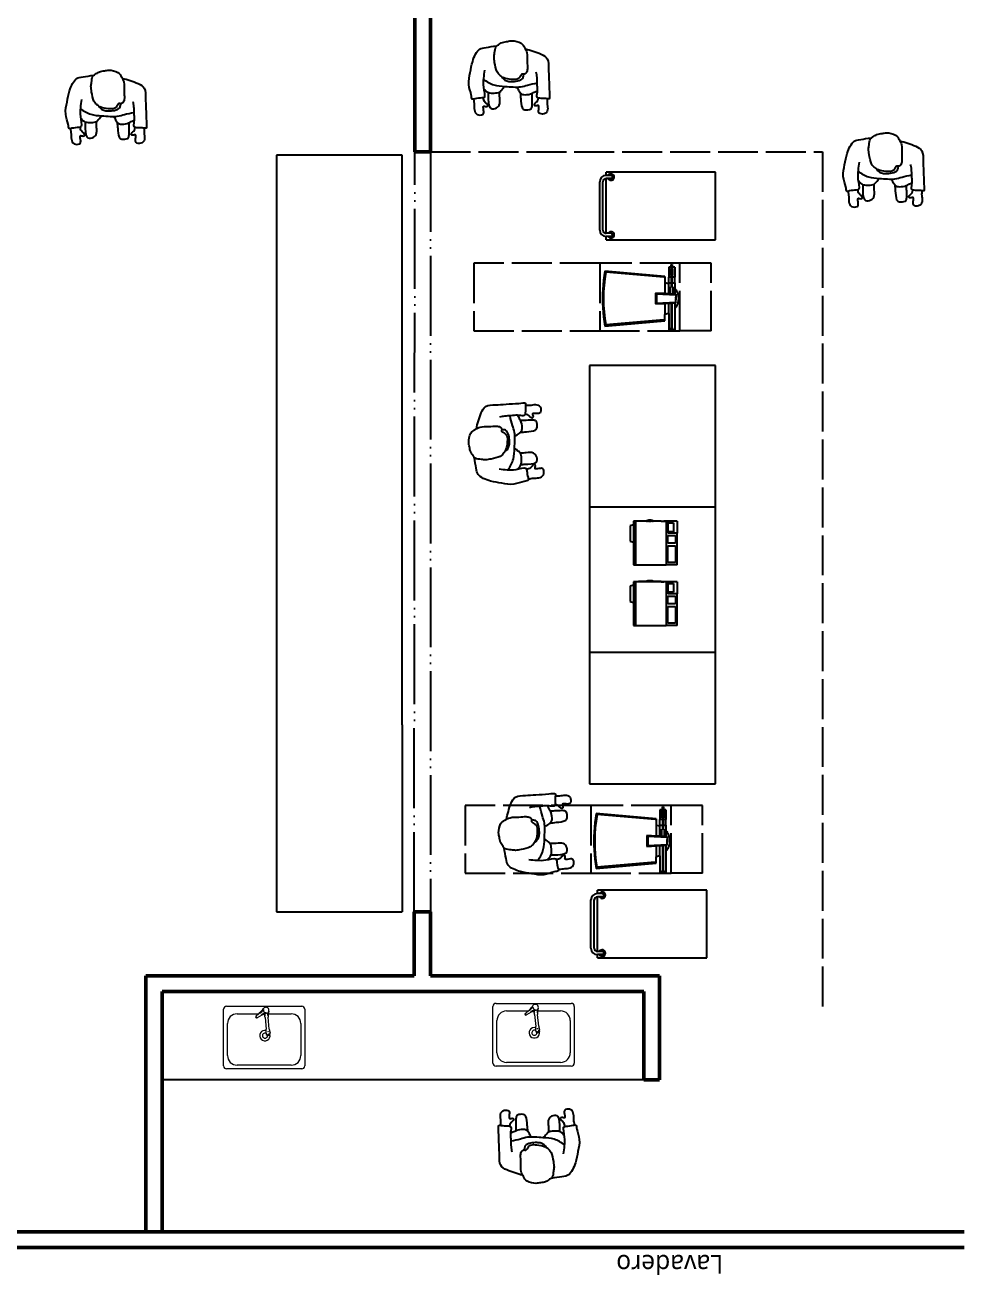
# Model space of a CAD drawing. Header units: millimetres. Extents: x 44692 to 333458, y -26854 to 14445.
# Drawn here: x 307682 to 313656, y -22731 to -14780 of the extents above; entities that cross this region are included whole.
import ezdxf

# ---------------------------------------------------------------- set-up
doc = ezdxf.new("R2010")
doc.units = ezdxf.units.MM
doc.header["$LTSCALE"] = 100
doc.linetypes.add('DASHEDX2', pattern=[3.048, 2.54, -0.508])
doc.linetypes.add('DIVIDEX2', pattern=[6.604, 5.08, -0.508, 0, -0.508, 0, -0.508])
for name, color, linetype in [('Area circulacion', 50, 'DASHEDX2'), ('Area proceso', 90, 'DASHEDX2'), ('Maquinas', 200, 'Continuous'), ('Mesas-estantes', 230, 'Continuous'), ('Muebles', 112, 'Continuous'), ('Personal', 171, 'Continuous'), ('Puertas', 43, 'DIVIDEX2'), ('rotulo', 211, 'Continuous'), ('Transporte semielaborado', 30, 'Continuous')]:
    doc.layers.add(name, color=color, linetype=linetype)
doc.layers.add('Paredes', color=7, linetype='Continuous', lineweight=50)
doc.styles.add('OpenSans', font='OpenSans-Regular.ttf')

# ---------------------------------------------------------------- blocks, each defined once
blk = doc.blocks.new('cl09-14')
at = {"lineweight": 5}
for p, q in [((-0.249, 0.4145), (0.0095, 0.4145)), ((0.0095, 0.4145), (0.249, 0.4145)), ((-0.269, 0.02), (-0.269, 0.3945)), ((-0.1788, 0.3645), (-0.0361, 0.3645)), ((0.006, 0.3403), (0.0136, 0.2619)), ((0.034, 0.2639), (0.0265, 0.3414)), ((0.0274, 0.3645), (0.1788, 0.3645)), ((0.269, 0.3945), (0.269, 0.02)), ((-0.2428, 0.0885), (-0.2428, 0.3005)), ((0.2428, 0.3005), (0.2428, 0.0885)), ((0.249, 0), (-0.249, 0)), ((0.1788, 0.0245), (-0.1788, 0.0245))]:
    blk.add_line(p, q, dxfattribs=at)
for centre, radius, start, end in [((-0.249, 0.3945), 0.02, 90, 180), ((0.249, 0.3945), 0.02, 0, 90), ((-0.1788, 0.3005), 0.064, 90, 180), ((-0.0506, 0.3437), 0.00664, 127.29995, 303.51976), ((-0.2092, 0.5518), 0.255, 307.29995, 323.44123), ((-0.0487, 0.3439), 0.00491, 158.92924, 241.9125), ((0.0939, 0.1256), 0.255, 107.37848, 123.51976), ((-0.0791, 0.4381), 0.0866, 305.66886, 327.17012), ((0.0292, 0.2858), 0.0866, 103.6496, 125.15085), ((0.011, 0.3884), 0.0162, 164.00843, 277.23501), ((0.0117, 0.388), 0.02, 287.37848, 143.44123), ((-0.0935, 0.3304), 0.1, 5.6774, 19.04527), ((-0.0221, 0.3495), 0.0293, 4.17107, 27.91331), ((0.0517, 0.3563), 0.0293, 157.81042, 186.31744), ((0.126, 0.3513), 0.1, 162.19035, 185.67746), ((0.1788, 0.3005), 0.064, 0, 90), ((0.0047, 0.2202), 0.0346, 74.3543, 12.13808), ((-0.0859, 0.252), 0.1, 351.17496, 5.6774), ((0.1335, 0.2738), 0.1, 185.67746, 200.1799), ((0.0047, 0.2202), 0.0168, 61.4601, 4.85789), ((0.0266, 0.2346), 0.0139, 171.17496, 20.1799), ((0.0267, 0.235), 0.00812, 213.71984, 15.80061), ((0.0262, 0.2395), 0.00759, 64.48838, 123.74119), ((-0.1788, 0.0885), 0.064, 180, 270), ((0.1788, 0.0885), 0.064, 270, 0), ((-0.249, 0.02), 0.02, 180, 270), ((0.249, 0.02), 0.02, 270, 0)]:
    blk.add_arc(centre, radius, start, end, dxfattribs=at)
blk = doc.blocks.new('pa17-16')
for points, knots in [([(5.5575, 2.4391), (5.5549, 2.4218), (5.5525, 2.3852), (5.5491, 2.3329), (5.5712, 2.2599), (5.5431, 2.2589), (5.5029, 2.2526), (5.4793, 2.2435), (5.4785, 2.2813), (5.4499, 2.3438), (5.4658, 2.4235), (5.4776, 2.5033), (5.5116, 2.5798), (5.5552, 2.585), (5.608, 2.5962), (5.6336, 2.6001)], [0, 0, 0, 0, 0.404899, 0.829805, 1.276298, 1.516647, 1.885942, 2.122553, 2.418487, 2.881882, 3.382407, 3.897515, 4.613825, 5.020942, 5.393355, 5.393355, 5.393355, 5.393355]), ([(5.62, 2.5537), (5.6188, 2.5427), (5.6154, 2.5253), (5.6223, 2.4901), (5.6346, 2.4293), (5.661, 2.4064), (5.685, 2.3908), (5.7322, 2.3832), (5.7723, 2.3842), (5.7881, 2.3969), (5.8018, 2.4268), (5.8146, 2.4162), (5.8324, 2.4305), (5.8382, 2.4568), (5.8318, 2.5038), (5.8344, 2.5615), (5.8137, 2.5937), (5.7944, 2.6284), (5.7307, 2.6388), (5.7037, 2.6296), (5.6679, 2.626), (5.6442, 2.6055), (5.6228, 2.5961), (5.6214, 2.5667), (5.62, 2.5537)], [0, 0, 0, 0, 0.297584, 0.631064, 1.068635, 1.39533, 1.69617, 2.097861, 2.458938, 2.716293, 3.010442, 3.199165, 3.447293, 3.731671, 4.119196, 4.541864, 4.881702, 5.22714, 5.673063, 5.989311, 6.327668, 6.644571, 6.906626, 7.259736, 7.259736, 7.259736, 7.259736]), ([(5.8196, 2.5846), (5.837, 2.5819), (5.8817, 2.5675), (5.9755, 2.5418), (5.972, 2.4609), (5.9791, 2.3926), (5.9812, 2.315), (5.9891, 2.2612), (5.9692, 2.2664), (5.9401, 2.2663), (5.9063, 2.2668), (5.9005, 2.2811), (5.909, 2.3184), (5.9007, 2.3606), (5.9019, 2.4011), (5.8964, 2.4238), (5.8933, 2.4348)], [6.682038, 6.682038, 6.682038, 6.682038, 7.076266, 7.806153, 8.304227, 8.77662, 9.284333, 9.649979, 9.844608, 10.160206, 10.472731, 10.661147, 10.998544, 11.371438, 11.724832, 12.051545, 12.051545, 12.051545, 12.051545]), ([(5.5522, 2.3809), (5.573, 2.3653), (5.6222, 2.3398), (5.6924, 2.3383), (5.7952, 2.3323), (5.8376, 2.352), (5.881, 2.3613), (5.9019, 2.366)], [0, 0, 0, 0, 0.49262, 0.970296, 1.525877, 1.91054, 2.357805, 2.357805, 2.357805, 2.357805]), ([(5.6724, 2.3994), (5.675, 2.3947), (5.6837, 2.383), (5.7041, 2.3718), (5.7348, 2.3697), (5.774, 2.3728), (5.8085, 2.3874), (5.8116, 2.4015), (5.8144, 2.4199)], [0.121052, 0.121052, 0.121052, 0.121052, 0.297289, 0.584433, 0.895396, 1.26174, 1.600834, 1.760925, 1.760925, 1.760925, 1.760925]), ([(5.5552, 2.3206), (5.5597, 2.3147), (5.5706, 2.3043), (5.5892, 2.2916), (5.6248, 2.2913), (5.6613, 2.2967), (5.6731, 2.3154), (5.6858, 2.3299), (5.6912, 2.3378)], [0, 0, 0, 0, 0.262594, 0.520609, 0.853848, 1.185107, 1.43842, 1.738028, 1.738028, 1.738028, 1.738028]), ([(5.5867, 2.2952), (5.5866, 2.2877), (5.5872, 2.2667), (5.5883, 2.1873), (5.6353, 2.19), (5.6673, 2.2128), (5.6606, 2.2618), (5.6599, 2.2881), (5.6606, 2.3008)], [0.078483, 0.078483, 0.078483, 0.078483, 0.321516, 0.797556, 1.122606, 1.448668, 1.830958, 2.166281, 2.166281, 2.166281, 2.166281]), ([(5.7713, 2.3359), (5.7736, 2.3305), (5.7786, 2.3203), (5.7954, 2.2951), (5.8154, 2.2848), (5.8612, 2.2906), (5.8838, 2.3057), (5.8988, 2.3117), (5.9058, 2.3148)], [0, 0, 0, 0, 0.233477, 0.532145, 0.79329, 1.163492, 1.458071, 1.725911, 1.725911, 1.725911, 1.725911]), ([(5.7943, 2.2992), (5.7951, 2.2858), (5.7984, 2.2614), (5.8038, 2.2002), (5.8255, 2.1869), (5.8672, 2.191), (5.8755, 2.2117), (5.8718, 2.2605), (5.8715, 2.286), (5.871, 2.2978)], [0, 0, 0, 0, 0.353805, 0.775896, 1.041599, 1.377968, 1.615337, 2.001902, 2.313716, 2.313716, 2.313716, 2.313716]), ([(5.4915, 2.2484), (5.4936, 2.2374), (5.4981, 2.215), (5.4968, 2.1806), (5.512, 2.1445), (5.5569, 2.147), (5.5634, 2.1681), (5.5498, 2.2128), (5.5753, 2.1995), (5.5912, 2.209), (5.5741, 2.2257), (5.5617, 2.2339), (5.5559, 2.2515), (5.5556, 2.26)], [0, 0, 0, 0, 0.324329, 0.654038, 0.980089, 1.31306, 1.562526, 1.890179, 2.123217, 2.319335, 2.559559, 2.78492, 3.066636, 3.066636, 3.066636, 3.066636]), ([(5.9713, 2.2652), (5.9703, 2.2553), (5.9686, 2.234), (5.9786, 2.2017), (5.9668, 2.1644), (5.9218, 2.1628), (5.9134, 2.1832), (5.9229, 2.229), (5.8988, 2.2135), (5.882, 2.2215), (5.8976, 2.2397), (5.908, 2.248), (5.912, 2.2618), (5.9127, 2.2683)], [0.038839, 0.038839, 0.038839, 0.038839, 0.324329, 0.654038, 0.980089, 1.31306, 1.562526, 1.890179, 2.123217, 2.319335, 2.559559, 2.78492, 2.989829, 2.989829, 2.989829, 2.989829])]:
    blk.add_open_spline(points, degree=3, knots=knots)

msp = doc.modelspace()

# ---------------------------------------------------------------- linework, layer by layer
for p, q in [((311848.566, -16294.756), (311848.566, -16294.756)), ((311792.972, -19744.659), (311792.972, -19744.659))]:
    msp.add_line(p, q)
at = {"layer": 'Area circulacion'}
for p, q in [((310262.743, -15587.573), (312756.187, -15587.573)), ((312756.187, -15587.573), (312756.187, -21032.553)), ((311718.735, -21165.002), (311718.735, -21196.988))]:
    msp.add_line(p, q, dxfattribs=at)
at = {"layer": 'Area proceso', "color": 3}
for p, q in [((311338.566, -16294.756), (310538.566, -16294.756)), ((310538.566, -16294.756), (310538.566, -16724.756)), ((311848.566, -16294.756), (311248.566, -16294.756)), ((312048.566, -16294.756), (311848.566, -16294.756)), ((312048.566, -16724.756), (312048.566, -16294.756)), ((310538.566, -16724.756), (311338.566, -16724.756)), ((311282.972, -19744.659), (310482.972, -19744.659)), ((310482.972, -19744.659), (310482.972, -20174.659)), ((311792.972, -19744.659), (311192.972, -19744.659)), ((311992.972, -19744.659), (311792.972, -19744.659)), ((311992.972, -20174.659), (311992.972, -19744.659)), ((310482.972, -20174.659), (311282.972, -20174.659))]:
    msp.add_line(p, q, dxfattribs=at)
at = {"layer": 'Area proceso'}
for p, q in [((311848.566, -16294.756), (311338.566, -16294.756)), ((311338.566, -16294.756), (311338.566, -16724.756)), ((311848.566, -16294.756), (311338.566, -16294.756)), ((311848.566, -16724.756), (311848.566, -16294.756)), ((311338.566, -16724.756), (311848.566, -16724.756)), ((312048.566, -16724.756), (311848.566, -16724.756)), ((311792.972, -19744.659), (311282.972, -19744.659)), ((311282.972, -19744.659), (311282.972, -20174.659)), ((311792.972, -19744.659), (311282.972, -19744.659)), ((311792.972, -20174.659), (311792.972, -19744.659)), ((311282.972, -20174.659), (311792.972, -20174.659)), ((311992.972, -20174.659), (311792.972, -20174.659))]:
    msp.add_line(p, q, dxfattribs=at)
at = {"layer": 'Maquinas'}
for p, q in [((311367.008, -16374.117), (311363.318, -16403.137)), ((311371.512, -16345.213), (311367.008, -16374.117)), ((311752.342, -16378.532), (311371.512, -16345.213)), ((311371.512, -16345.213), (311376.816, -16351.984)), ((311746.059, -16384.289), (311376.816, -16351.984)), ((311746.059, -16384.289), (311752.342, -16378.532)), ((311752.342, -16378.532), (311752.342, -16418.584)), ((311793.535, -16321.133), (311777.488, -16321.133)), ((311777.488, -16321.133), (311777.488, -16382.754)), ((311788.877, -16328.311), (311788.877, -16373.903)), ((311793.535, -16328.311), (311788.877, -16328.311)), ((311793.535, -16373.903), (311788.877, -16373.903)), ((311793.535, -16302.266), (311799.874, -16302.266)), ((311793.535, -16307.158), (311793.535, -16302.266)), ((311793.535, -16307.158), (311799.874, -16307.158)), ((311793.535, -16321.133), (311793.535, -16307.158)), ((311793.535, -16321.133), (311793.535, -16328.311)), ((311793.535, -16328.311), (311793.535, -16373.903)), ((311793.535, -16373.903), (311793.535, -16382.754)), ((311799.874, -16302.266), (311799.874, -16307.158)), ((311799.874, -16307.158), (311799.874, -16321.133)), ((311815.92, -16321.133), (311799.874, -16321.133)), ((311799.874, -16328.311), (311799.874, -16321.133)), ((311804.531, -16328.311), (311799.874, -16328.311)), ((311799.874, -16373.903), (311799.874, -16328.311)), ((311804.531, -16373.903), (311799.874, -16373.903)), ((311799.874, -16382.754), (311799.874, -16373.903)), ((311804.531, -16373.903), (311804.531, -16328.311)), ((311815.92, -16321.133), (311815.92, -16382.754)), ((311360.446, -16432.248), (311358.392, -16461.429)), ((311363.318, -16403.137), (311360.446, -16432.248)), ((311752.342, -16418.584), (311775.803, -16424.89)), ((311752.342, -16418.584), (311752.342, -16488.543)), ((311775.803, -16424.89), (311777.488, -16425.811)), ((311793.535, -16382.754), (311777.488, -16382.754)), ((311777.488, -16419.381), (311777.488, -16382.754)), ((311777.488, -16419.381), (311793.535, -16419.381)), ((311777.488, -16419.381), (311777.488, -16425.811)), ((311777.488, -16489.913), (311777.488, -16425.811)), ((311793.535, -16445.858), (311788.877, -16445.858)), ((311788.877, -16490.534), (311788.877, -16445.858)), ((311793.535, -16382.754), (311793.535, -16419.381)), ((311793.535, -16419.381), (311793.535, -16445.858)), ((311799.874, -16445.858), (311793.535, -16445.858)), ((311815.92, -16382.754), (311799.874, -16382.754)), ((311799.874, -16419.381), (311799.874, -16382.754)), ((311799.874, -16419.381), (311815.92, -16419.381)), ((311799.874, -16445.858), (311799.874, -16419.381)), ((311804.531, -16445.858), (311799.874, -16445.858)), ((311804.531, -16445.858), (311804.531, -16491.386)), ((311815.92, -16419.381), (311815.92, -16382.754)), ((311815.92, -16419.381), (311815.92, -16454.13)), ((311815.92, -16454.13), (311815.92, -16492.007)), ((311357.159, -16490.656), (311356.748, -16519.906)), ((311356.748, -16519.906), (311357.159, -16549.156)), ((311358.392, -16461.429), (311357.159, -16490.656)), ((311694.395, -16485.387), (311694.395, -16554.425)), ((311752.342, -16488.543), (311694.395, -16485.387)), ((311699.751, -16491.042), (311694.395, -16485.387)), ((311822.668, -16497.738), (311699.751, -16491.042)), ((311699.751, -16491.042), (311699.751, -16548.769)), ((311777.488, -16489.913), (311752.342, -16488.543)), ((311788.877, -16490.534), (311777.488, -16489.913)), ((311804.531, -16491.386), (311788.877, -16490.534)), ((311815.92, -16492.007), (311804.531, -16491.386)), ((311822.668, -16492.374), (311815.92, -16492.007)), ((311822.668, -16492.374), (311822.668, -16497.738)), ((311822.668, -16497.738), (311822.668, -16511.324)), ((311822.668, -16511.324), (311822.668, -16528.487)), ((311822.668, -16542.089), (311822.668, -16528.487)), ((311357.159, -16549.156), (311358.392, -16578.383)), ((311358.392, -16578.383), (311360.446, -16607.563)), ((311360.446, -16607.563), (311363.318, -16636.675)), ((311694.395, -16554.425), (311699.751, -16548.769)), ((311694.395, -16554.425), (311752.342, -16551.268)), ((311699.751, -16548.769), (311822.376, -16542.089)), ((311752.342, -16551.268), (311777.488, -16549.898)), ((311752.342, -16551.268), (311752.342, -16621.227)), ((311775.803, -16614.922), (311752.342, -16621.227)), ((311777.488, -16614), (311775.803, -16614.922)), ((311777.488, -16549.898), (311793.535, -16549.024)), ((311777.488, -16614), (311777.488, -16549.898)), ((311777.488, -16614), (311777.488, -16718.678)), ((311793.535, -16549.024), (311799.874, -16548.679)), ((311793.535, -16549.024), (311793.535, -16706.1)), ((311799.874, -16548.679), (311815.92, -16547.804)), ((311799.874, -16706.1), (311799.874, -16548.679)), ((311815.92, -16547.804), (311822.668, -16547.437)), ((311815.92, -16547.804), (311815.92, -16585.681)), ((311815.92, -16585.681), (311815.92, -16718.678)), ((311822.376, -16542.089), (311822.668, -16542.089)), ((311822.608, -16546.332), (311822.376, -16542.089)), ((311822.608, -16546.332), (311822.668, -16542.089)), ((311822.668, -16547.437), (311822.608, -16546.332)), ((311363.318, -16636.675), (311367.008, -16665.694)), ((311367.008, -16665.694), (311371.512, -16694.598)), ((311371.512, -16694.598), (311752.342, -16661.28)), ((311371.512, -16694.598), (311376.816, -16687.827)), ((311746.059, -16655.522), (311376.816, -16687.827)), ((311752.342, -16661.28), (311746.059, -16655.522)), ((311752.342, -16661.28), (311752.342, -16621.227)), ((311793.535, -16718.678), (311777.488, -16718.678)), ((311799.874, -16706.1), (311793.535, -16706.1)), ((311793.535, -16718.678), (311793.535, -16706.1)), ((311793.535, -16718.678), (311799.874, -16718.678)), ((311793.535, -16718.678), (311793.535, -16723.57)), ((311793.535, -16723.57), (311799.874, -16723.57)), ((311799.874, -16706.1), (311799.874, -16718.678)), ((311815.92, -16718.678), (311799.874, -16718.678)), ((311799.874, -16718.678), (311799.874, -16723.57)), ((311554.347, -17958.726), (311532.114, -17964.825)), ((311532.114, -17964.825), (311532.114, -18062.324)), ((311554.347, -17936.77), (311554.347, -17958.726)), ((311566.426, -17936.77), (311554.347, -17936.77)), ((311556.347, -17958.177), (311554.347, -17958.726)), ((311561.194, -17958.177), (311556.347, -17958.177)), ((311556.347, -18068.972), (311556.347, -17958.177)), ((311561.194, -18068.972), (311561.194, -17958.177)), ((311566.426, -17936.77), (311566.426, -18213.721)), ((311584.545, -17936.77), (311566.426, -17936.77)), ((311636.67, -17934.883), (311584.545, -17934.883)), ((311584.545, -17936.77), (311584.545, -17934.883)), ((311730.372, -17936.77), (311584.545, -17936.77)), ((311636.67, -17934.883), (311636.67, -17931.108)), ((311636.67, -17931.108), (311642.722, -17931.108)), ((311636.67, -17934.883), (311642.722, -17934.883)), ((311642.722, -17934.883), (311642.722, -17931.108)), ((311649.704, -17931.108), (311642.722, -17931.108)), ((311649.704, -17934.883), (311642.722, -17934.883)), ((311649.704, -17931.108), (311649.704, -17927.333)), ((311649.704, -17927.333), (311666.69, -17927.333)), ((311649.704, -17934.883), (311649.704, -17931.108)), ((311649.704, -17934.883), (311666.69, -17934.883)), ((311666.69, -17931.108), (311666.69, -17927.333)), ((311673.671, -17931.108), (311666.69, -17931.108)), ((311666.69, -17934.883), (311666.69, -17931.108)), ((311673.671, -17934.883), (311666.69, -17934.883)), ((311673.671, -17934.883), (311673.671, -17931.108)), ((311673.671, -17931.108), (311679.694, -17931.108)), ((311673.671, -17934.883), (311679.694, -17934.883)), ((311679.694, -17934.883), (311679.694, -17931.108)), ((311730.372, -17934.883), (311679.694, -17934.883)), ((311730.372, -17936.77), (311730.372, -17934.883)), ((311730.372, -17934.883), (311745.982, -17934.883)), ((311730.372, -17936.77), (311745.982, -17936.77)), ((311745.982, -17936.77), (311745.982, -17934.883)), ((311745.982, -17934.883), (311758.686, -17934.883)), ((311758.686, -17936.77), (311745.982, -17936.77)), ((311758.686, -17936.77), (311758.686, -17934.883)), ((311758.686, -17934.883), (311759.212, -17934.883)), ((311759.212, -17936.77), (311758.686, -17936.77)), ((311759.212, -17936.77), (311759.212, -17934.883)), ((311762.047, -17936.77), (311759.212, -17936.77)), ((311762.047, -17936.77), (311762.047, -18213.721)), ((311773.371, -17936.77), (311762.047, -17936.77)), ((311831.298, -17936.77), (311773.371, -17936.77)), ((311773.371, -17936.77), (311773.371, -17946.207)), ((311773.371, -18002.829), (311773.371, -17946.207)), ((311773.371, -17946.207), (311807.439, -17946.207)), ((311807.439, -17946.207), (311807.439, -18002.829)), ((311831.298, -17936.77), (311831.298, -18012.266)), ((311771.768, -18027.365), (311821.807, -18027.365)), ((311771.768, -18075.699), (311771.768, -18027.365)), ((311807.439, -18002.829), (311773.371, -18002.829)), ((311773.371, -18002.829), (311773.371, -18012.266)), ((311831.298, -18012.266), (311773.371, -18012.266)), ((311821.807, -18027.365), (311821.807, -18075.699)), ((311831.298, -18213.721), (311831.298, -18012.266)), ((311532.114, -18062.324), (311554.347, -18068.423)), ((311554.347, -18068.423), (311554.347, -18213.721)), ((311554.347, -18068.423), (311556.347, -18068.972)), ((311556.347, -18068.972), (311561.194, -18068.972)), ((311821.807, -18075.699), (311771.768, -18075.699)), ((311771.768, -18093.093), (311821.807, -18093.093)), ((311771.768, -18198.622), (311771.768, -18093.093)), ((311821.807, -18093.093), (311821.807, -18198.622)), ((311821.807, -18198.622), (311771.768, -18198.622)), ((311554.347, -18213.721), (311566.426, -18213.721)), ((311566.426, -18213.721), (311762.047, -18213.721)), ((311831.298, -18213.721), (311762.047, -18213.721)), ((311554.347, -18343.947), (311532.114, -18350.046)), ((311532.114, -18350.046), (311532.114, -18447.545)), ((311554.347, -18321.991), (311554.347, -18343.947)), ((311566.426, -18321.991), (311554.347, -18321.991)), ((311556.347, -18343.398), (311554.347, -18343.947)), ((311561.194, -18343.398), (311556.347, -18343.398)), ((311556.347, -18454.192), (311556.347, -18343.398)), ((311561.194, -18454.192), (311561.194, -18343.398)), ((311566.426, -18321.991), (311566.426, -18598.942)), ((311584.545, -18321.991), (311566.426, -18321.991)), ((311636.67, -18320.103), (311584.545, -18320.103)), ((311584.545, -18321.991), (311584.545, -18320.103)), ((311730.372, -18321.991), (311584.545, -18321.991)), ((311636.67, -18320.103), (311636.67, -18316.329)), ((311636.67, -18316.329), (311642.722, -18316.329)), ((311636.67, -18320.103), (311642.722, -18320.103)), ((311642.722, -18320.103), (311642.722, -18316.329)), ((311649.704, -18316.329), (311642.722, -18316.329)), ((311649.704, -18320.103), (311642.722, -18320.103)), ((311649.704, -18316.329), (311649.704, -18312.554)), ((311649.704, -18312.554), (311666.69, -18312.554)), ((311649.704, -18320.103), (311649.704, -18316.329)), ((311649.704, -18320.103), (311666.69, -18320.103)), ((311666.69, -18316.329), (311666.69, -18312.554)), ((311673.671, -18316.329), (311666.69, -18316.329)), ((311666.69, -18320.103), (311666.69, -18316.329)), ((311673.671, -18320.103), (311666.69, -18320.103)), ((311673.671, -18320.103), (311673.671, -18316.329)), ((311673.671, -18316.329), (311679.694, -18316.329)), ((311673.671, -18320.103), (311679.694, -18320.103)), ((311679.694, -18320.103), (311679.694, -18316.329)), ((311730.372, -18320.103), (311679.694, -18320.103)), ((311730.372, -18321.991), (311730.372, -18320.103)), ((311730.372, -18320.103), (311745.982, -18320.103)), ((311730.372, -18321.991), (311745.982, -18321.991)), ((311745.982, -18321.991), (311745.982, -18320.103)), ((311745.982, -18320.103), (311758.686, -18320.103)), ((311758.686, -18321.991), (311745.982, -18321.991)), ((311758.686, -18321.991), (311758.686, -18320.103)), ((311758.686, -18320.103), (311759.212, -18320.103)), ((311759.212, -18321.991), (311758.686, -18321.991)), ((311759.212, -18321.991), (311759.212, -18320.103)), ((311762.047, -18321.991), (311759.212, -18321.991)), ((311762.047, -18321.991), (311762.047, -18598.942)), ((311773.371, -18321.991), (311762.047, -18321.991)), ((311831.298, -18321.991), (311773.371, -18321.991)), ((311773.371, -18321.991), (311773.371, -18331.428)), ((311773.371, -18388.05), (311773.371, -18331.428)), ((311773.371, -18331.428), (311807.439, -18331.428)), ((311807.439, -18331.428), (311807.439, -18388.05)), ((311831.298, -18321.991), (311831.298, -18397.487)), ((311771.768, -18412.586), (311821.807, -18412.586)), ((311771.768, -18460.92), (311771.768, -18412.586)), ((311807.439, -18388.05), (311773.371, -18388.05)), ((311773.371, -18388.05), (311773.371, -18397.487)), ((311831.298, -18397.487), (311773.371, -18397.487)), ((311821.807, -18412.586), (311821.807, -18460.92)), ((311831.298, -18598.942), (311831.298, -18397.487)), ((311532.114, -18447.545), (311554.347, -18453.644)), ((311554.347, -18453.644), (311554.347, -18598.942)), ((311554.347, -18453.644), (311556.347, -18454.192)), ((311556.347, -18454.192), (311561.194, -18454.192)), ((311821.807, -18460.92), (311771.768, -18460.92)), ((311771.768, -18478.314), (311821.807, -18478.314)), ((311771.768, -18583.843), (311771.768, -18478.314)), ((311821.807, -18478.314), (311821.807, -18583.843)), ((311554.347, -18598.942), (311566.426, -18598.942)), ((311566.426, -18598.942), (311762.047, -18598.942)), ((311831.298, -18598.942), (311762.047, -18598.942)), ((311821.807, -18583.843), (311771.768, -18583.843)), ((311315.918, -19795.116), (311311.414, -19824.02)), ((311696.748, -19828.435), (311315.918, -19795.116)), ((311315.918, -19795.116), (311321.222, -19801.887)), ((311737.941, -19771.036), (311721.894, -19771.036)), ((311721.894, -19771.036), (311721.894, -19832.657)), ((311733.283, -19778.214), (311733.283, -19823.806)), ((311737.941, -19778.214), (311733.283, -19778.214)), ((311737.941, -19752.169), (311744.28, -19752.169)), ((311737.941, -19757.061), (311737.941, -19752.169)), ((311737.941, -19757.061), (311744.28, -19757.061)), ((311737.941, -19771.036), (311737.941, -19757.061)), ((311737.941, -19771.036), (311737.941, -19778.214)), ((311737.941, -19778.214), (311737.941, -19823.806)), ((311744.28, -19752.169), (311744.28, -19757.061)), ((311744.28, -19757.061), (311744.28, -19771.036)), ((311760.327, -19771.036), (311744.28, -19771.036)), ((311744.28, -19778.214), (311744.28, -19771.036)), ((311748.937, -19778.214), (311744.28, -19778.214)), ((311744.28, -19823.806), (311744.28, -19778.214)), ((311748.937, -19823.806), (311748.937, -19778.214)), ((311760.327, -19771.036), (311760.327, -19832.657)), ((311307.725, -19853.04), (311304.852, -19882.151)), ((311311.414, -19824.02), (311307.725, -19853.04)), ((311690.465, -19834.192), (311321.222, -19801.887)), ((311690.465, -19834.192), (311696.748, -19828.435)), ((311696.748, -19828.435), (311696.748, -19868.487)), ((311696.748, -19868.487), (311720.209, -19874.793)), ((311696.748, -19868.487), (311696.748, -19938.447)), ((311720.209, -19874.793), (311721.894, -19875.715)), ((311737.941, -19832.657), (311721.894, -19832.657)), ((311721.894, -19869.284), (311721.894, -19832.657)), ((311721.894, -19869.284), (311737.941, -19869.284)), ((311721.894, -19869.284), (311721.894, -19875.715)), ((311721.894, -19939.816), (311721.894, -19875.715)), ((311737.941, -19823.806), (311733.283, -19823.806)), ((311737.941, -19823.806), (311737.941, -19832.657)), ((311737.941, -19832.657), (311737.941, -19869.284)), ((311737.941, -19869.284), (311737.941, -19895.761)), ((311748.937, -19823.806), (311744.28, -19823.806)), ((311744.28, -19832.657), (311744.28, -19823.806)), ((311760.327, -19832.657), (311744.28, -19832.657)), ((311744.28, -19869.284), (311744.28, -19832.657)), ((311744.28, -19869.284), (311760.327, -19869.284)), ((311744.28, -19895.761), (311744.28, -19869.284)), ((311760.327, -19869.284), (311760.327, -19832.657)), ((311760.327, -19869.284), (311760.327, -19904.033)), ((311301.565, -19940.559), (311301.154, -19969.809)), ((311302.798, -19911.332), (311301.565, -19940.559)), ((311304.852, -19882.151), (311302.798, -19911.332)), ((311638.801, -19935.29), (311638.801, -20004.328)), ((311696.748, -19938.447), (311638.801, -19935.29)), ((311644.157, -19940.945), (311638.801, -19935.29)), ((311767.074, -19947.641), (311644.157, -19940.945)), ((311644.157, -19940.945), (311644.157, -19998.672)), ((311721.894, -19939.816), (311696.748, -19938.447)), ((311733.283, -19940.437), (311721.894, -19939.816)), ((311737.941, -19895.761), (311733.283, -19895.761)), ((311733.283, -19940.437), (311733.283, -19895.761)), ((311748.937, -19941.29), (311733.283, -19940.437)), ((311744.28, -19895.761), (311737.941, -19895.761)), ((311748.937, -19895.761), (311744.28, -19895.761)), ((311748.937, -19895.761), (311748.937, -19941.29)), ((311760.327, -19941.91), (311748.937, -19941.29)), ((311760.327, -19904.033), (311760.327, -19941.91)), ((311767.074, -19942.278), (311760.327, -19941.91)), ((311767.074, -19942.278), (311767.074, -19947.641)), ((311767.074, -19947.641), (311767.074, -19961.228)), ((311301.154, -19969.809), (311301.565, -19999.059)), ((311301.565, -19999.059), (311302.798, -20028.286)), ((311302.798, -20028.286), (311304.852, -20057.466)), ((311638.801, -20004.328), (311644.157, -19998.672)), ((311638.801, -20004.328), (311696.748, -20001.171)), ((311644.157, -19998.672), (311766.783, -19991.992)), ((311696.748, -20001.171), (311721.894, -19999.801)), ((311696.748, -20001.171), (311696.748, -20071.13)), ((311721.894, -19999.801), (311737.941, -19998.927)), ((311721.894, -20063.903), (311721.894, -19999.801)), ((311737.941, -19998.927), (311744.28, -19998.582)), ((311737.941, -19998.927), (311737.941, -20156.004)), ((311744.28, -19998.582), (311760.327, -19997.708)), ((311744.28, -20156.004), (311744.28, -19998.582)), ((311760.327, -19997.708), (311767.074, -19997.34)), ((311760.327, -19997.708), (311760.327, -20035.584)), ((311760.327, -20035.584), (311760.327, -20168.581)), ((311766.783, -19991.992), (311767.074, -19991.992)), ((311767.014, -19996.235), (311766.783, -19991.992)), ((311767.014, -19996.235), (311767.074, -19991.992)), ((311767.074, -19997.34), (311767.014, -19996.235)), ((311767.074, -19961.228), (311767.074, -19978.39)), ((311767.074, -19991.992), (311767.074, -19978.39)), ((311304.852, -20057.466), (311307.725, -20086.578)), ((311307.725, -20086.578), (311311.414, -20115.597)), ((311311.414, -20115.597), (311315.918, -20144.501)), ((311315.918, -20144.501), (311696.748, -20111.183)), ((311690.465, -20105.426), (311321.222, -20137.73)), ((311696.748, -20111.183), (311690.465, -20105.426)), ((311720.209, -20064.825), (311696.748, -20071.13)), ((311696.748, -20111.183), (311696.748, -20071.13)), ((311721.894, -20063.903), (311720.209, -20064.825)), ((311721.894, -20063.903), (311721.894, -20168.581)), ((311315.918, -20144.501), (311321.222, -20137.73)), ((311737.941, -20168.581), (311721.894, -20168.581)), ((311744.28, -20156.004), (311737.941, -20156.004)), ((311737.941, -20168.581), (311737.941, -20156.004)), ((311737.941, -20168.581), (311744.28, -20168.581)), ((311737.941, -20168.581), (311737.941, -20173.473)), ((311737.941, -20173.473), (311744.28, -20173.473)), ((311744.28, -20156.004), (311744.28, -20168.581)), ((311760.327, -20168.581), (311744.28, -20168.581)), ((311744.28, -20168.581), (311744.28, -20173.473))]:
    msp.add_line(p, q, dxfattribs=at)
for points in [[(311815.92, -16454.13), (311820.325, -16460.873), (311824.01, -16466.981), (311827.056, -16472.521), (311829.545, -16477.563), (311831.557, -16482.175), (311833.173, -16486.425), (311834.474, -16490.381), (311835.54, -16494.113), (311836.44, -16497.68), (311837.194, -16501.109), (311837.81, -16504.421), (311838.297, -16507.636), (311838.661, -16510.772), (311838.911, -16513.849), (311839.056, -16516.887), (311839.102, -16519.906), (311839.056, -16522.924), (311838.911, -16525.962), (311838.661, -16529.04), (311838.297, -16532.176), (311837.81, -16535.39), (311837.194, -16538.702), (311836.44, -16542.132), (311835.54, -16545.698), (311834.474, -16549.43), (311833.173, -16553.386), (311831.557, -16557.636), (311829.545, -16562.248), (311827.056, -16567.29), (311824.01, -16572.83), (311820.325, -16578.938), (311815.92, -16585.681)], [(311822.668, -16528.487), (311822.993, -16527.602), (311823.272, -16526.641), (311823.504, -16525.617), (311823.692, -16524.539), (311823.836, -16523.418), (311823.937, -16522.265), (311823.997, -16521.091), (311824.017, -16519.906), (311823.997, -16518.721), (311823.937, -16517.546), (311823.836, -16516.393), (311823.692, -16515.272), (311823.504, -16514.194), (311823.272, -16513.17), (311822.993, -16512.21), (311822.668, -16511.324)], [(311760.327, -19904.033), (311764.731, -19910.776), (311768.416, -19916.884), (311771.462, -19922.425), (311773.951, -19927.467), (311775.963, -19932.078), (311777.579, -19936.328), (311778.88, -19940.285), (311779.946, -19944.016), (311780.846, -19947.583), (311781.6, -19951.012), (311782.216, -19954.325), (311782.703, -19957.539), (311783.067, -19960.675), (311783.318, -19963.752), (311783.462, -19966.79), (311783.508, -19969.809), (311783.462, -19972.827), (311783.318, -19975.865), (311783.067, -19978.943), (311782.703, -19982.079), (311782.216, -19985.293), (311781.6, -19988.605), (311780.846, -19992.035), (311779.946, -19995.602), (311778.88, -19999.333), (311777.579, -20003.289), (311775.963, -20007.539), (311773.951, -20012.151), (311771.462, -20017.193), (311768.416, -20022.734), (311764.731, -20028.841), (311760.327, -20035.584)], [(311767.074, -19978.39), (311767.4, -19977.505), (311767.678, -19976.544), (311767.911, -19975.52), (311768.098, -19974.442), (311768.242, -19973.321), (311768.343, -19972.168), (311768.403, -19970.994), (311768.423, -19969.809), (311768.403, -19968.624), (311768.343, -19967.449), (311768.242, -19966.296), (311768.098, -19965.176), (311767.911, -19964.098), (311767.678, -19963.073), (311767.4, -19962.113), (311767.074, -19961.228)]]:
    msp.add_lwpolyline(points, dxfattribs=at)
for centre in [(312334.092, -16520.979), (312278.499, -19970.882)]:
    msp.add_arc(centre, 971.708, 169.9864267, 189.8870323, dxfattribs=at)
at = {"layer": 'Mesas-estantes'}
for p, q in [((310081.468, -15608.677), (309281.468, -15608.677)), ((309281.468, -15608.677), (309281.468, -17017.418)), ((310081.468, -19231.216), (310081.468, -15608.677)), ((312074.496, -16946.181), (311274.496, -16946.181)), ((311274.496, -16946.181), (311274.496, -17428.593)), ((312074.496, -18228.593), (312074.496, -16946.181)), ((309281.468, -17017.418), (309281.468, -20421.252)), ((311274.496, -17428.593), (311274.496, -18228.593)), ((311274.496, -17844.319), (312074.496, -17844.319)), ((311274.496, -18228.593), (311274.334, -19606.079)), ((312074.334, -19606.079), (312074.496, -18228.593)), ((311274.496, -18770.068), (312074.432, -18770.068)), ((310081.468, -19231.216), (310081.468, -20421.252)), ((311274.334, -19606.079), (312074.334, -19606.079)), ((309281.468, -20421.252), (310081.468, -20421.252))]:
    msp.add_line(p, q, dxfattribs=at)
at = {"layer": 'Muebles'}
msp.add_line((311618.735, -21488.638), (308555.174, -21488.638), dxfattribs=at)
at = {"layer": 'Paredes'}
for p, q in [((310162.743, -15587.573), (310162.743, -14687.573)), ((310262.743, -15587.573), (310262.743, -14687.573)), ((310262.743, -15587.573), (310162.743, -15587.573)), ((310158.191, -20421.252), (310262.743, -20421.252)), ((310158.191, -20421.252), (310158.191, -20828.252)), ((310262.743, -20421.252), (310262.743, -20828.252)), ((308450.622, -20828.252), (308450.622, -22455.929)), ((308450.622, -20828.252), (310158.191, -20828.252)), ((310262.743, -20828.252), (311718.735, -20828.252)), ((311718.735, -20928.252), (311718.735, -20828.252)), ((308555.174, -20928.252), (308555.174, -22455.929)), ((308555.174, -20928.252), (311604.065, -20928.252)), ((311604.065, -20928.252), (311618.735, -20928.252)), ((311618.735, -20928.252), (311618.735, -21488.638)), ((311718.735, -20928.252), (311718.735, -21488.638)), ((311618.735, -21488.638), (311718.735, -21488.638)), ((302370.294, -22455.929), (308355.174, -22455.929)), ((308450.622, -22455.929), (308250.622, -22455.929)), ((308450.622, -22455.929), (308555.174, -22455.929))]:
    msp.add_line(p, q, dxfattribs=at)
at = {"layer": 'Paredes', "color": 0}
for p, q in [((313578.281, -22455.929), (308555.174, -22455.929)), ((313656.187, -22455.929), (313578.281, -22455.929)), ((299404.397, -22555.929), (308555.174, -22555.929)), ((308555.174, -22555.929), (313656.187, -22555.929))]:
    msp.add_line(p, q, dxfattribs=at)
at = {"layer": 'Puertas'}
for p, q in [((310158.191, -20421.252), (310162.743, -15587.573)), ((310262.743, -15587.573), (310262.743, -20421.252))]:
    msp.add_line(p, q, dxfattribs=at)
at = {"layer": 'Transporte semielaborado'}
for p, q in [((311410.811, -15736.899), (311379.124, -15736.899)), ((312074.958, -15715.457), (311380.392, -15715.457)), ((311380.392, -15736.899), (311380.392, -15715.457)), ((312074.958, -16146.393), (312074.958, -15715.457)), ((311338.566, -16084.392), (311338.566, -15777.458)), ((311358.845, -16084.392), (311358.845, -15777.458)), ((311410.811, -15757.178), (311379.124, -15757.178)), ((311380.392, -16104.672), (311380.392, -15757.178)), ((311410.811, -16104.672), (311379.124, -16104.672)), ((311410.811, -16124.951), (311379.124, -16124.951)), ((311380.392, -16146.393), (311380.392, -16124.951)), ((311380.392, -16146.393), (311380.392, -16124.951)), ((311380.392, -16146.393), (311380.392, -16136.253)), ((311380.392, -16146.393), (311390.531, -16146.393)), ((311380.392, -16146.393), (311410.811, -16146.393)), ((311380.392, -16146.393), (312074.958, -16146.393)), ((311282.972, -20652.404), (311282.972, -20345.469)), ((311303.251, -20652.404), (311303.251, -20345.469)), ((311355.217, -20304.91), (311323.53, -20304.91)), ((311355.217, -20325.19), (311323.53, -20325.19)), ((312019.364, -20283.469), (311324.798, -20283.469)), ((311324.798, -20304.91), (311324.798, -20283.469)), ((311324.798, -20672.683), (311324.798, -20325.19)), ((312019.364, -20714.404), (312019.364, -20283.469)), ((311355.217, -20672.683), (311323.53, -20672.683)), ((311355.217, -20692.962), (311323.53, -20692.962)), ((311324.798, -20714.404), (311324.798, -20692.962)), ((311324.798, -20714.404), (311324.798, -20692.962)), ((311324.798, -20714.404), (311324.798, -20704.264)), ((311324.798, -20714.404), (311334.938, -20714.404)), ((311324.798, -20714.404), (311355.217, -20714.404)), ((311324.798, -20714.404), (312019.364, -20714.404))]:
    msp.add_line(p, q, dxfattribs=at)
for centre, radius, start, end in [((311379.124, -15777.458), 40.559, 90, 180), ((311410.811, -15747.039), 20.279, 210, 150), ((311410.811, -15747.039), 10.14, 0, 90), ((311410.811, -15747.039), 10.14, 269.9998907, 90), ((311379.124, -15777.458), 20.279, 90, 180), ((311379.124, -16084.392), 40.559, 180, 270), ((311379.124, -16084.392), 20.279, 180, 270), ((311410.811, -16114.811), 20.279, 210, 150), ((311410.811, -16114.811), 10.14, 270, 90), ((311323.53, -20345.469), 40.559, 90, 180), ((311323.53, -20345.469), 20.279, 90, 180), ((311355.217, -20315.05), 20.279, 210, 150), ((311355.217, -20315.05), 10.14, 0, 90), ((311355.217, -20315.05), 10.14, 269.9998907, 90), ((311323.53, -20652.404), 40.559, 180, 270), ((311323.53, -20652.404), 20.279, 180, 270), ((311355.217, -20682.823), 20.279, 210, 150), ((311355.217, -20682.823), 10.14, 270, 90)]:
    msp.add_arc(centre, radius, start, end, dxfattribs=at)

# ---------------------------------------------------------------- block references
at = {"layer": 'Muebles', "xscale": 961.212493044091, "yscale": 961.212493044091, "zscale": 961.212493044091}
for p in [(309204.038, -21419.838), (310918.25, -21401.729)]:
    msp.add_blockref('cl09-14', p, dxfattribs=at)
at = {"layer": 'Personal', "xscale": 979.1504951166461, "yscale": 979.1504951166461, "zscale": 979.1504951166461}
for p, rotation in [((305099.333, -17302.799), 358.3998681193052), ((302535.144, -17489.893), 358.3998681193052), ((307482.104, -17888.278), 358.3998681193052), ((313110.529, -23034.721), 90.25433684056763), ((313300.758, -25518.788), 90.25433684056763), ((316614.941, -19725.389), 178.3998681193052)]:
    msp.add_blockref('pa17-16', p, dxfattribs=dict(at, rotation=rotation))

# ---------------------------------------------------------------- texts
at = {"layer": 'rotulo', "insert": (312123.94, -22723.091), "char_height": 120, "width": 1055.00166, "attachment_point": 1, "rotation": 180, "style": 'OpenSans'}
msp.add_mtext('Lavadero', dxfattribs=at)

doc.saveas('drawing.dxf')
